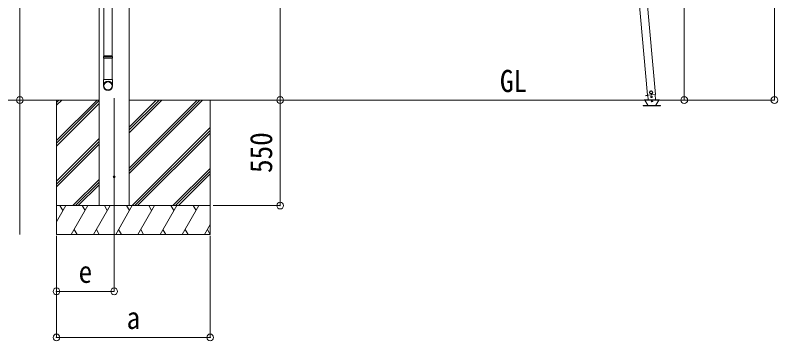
# Model space of a CAD drawing. Units: millimetres at full size, sheet at 1:35; details may follow other scales. Extents: x -9783 to 9892, y -6828 to 6752.
# Drawn here: x -7745 to -3778, y -2251 to -555 of the extents above; entities that cross this region are included whole.
import ezdxf
from ezdxf.enums import TextEntityAlignment as Align

# ---------------------------------------------------------------- set-up
doc = ezdxf.new("R2010")
doc.units = ezdxf.units.MM
doc.header["$LTSCALE"] = 35
doc.header["$PDMODE"] = 32
doc.header["$PDSIZE"] = 35
for name, color, linetype, lineweight in [('0-0_0', 7, 'Continuous', 9), ('0-1_本体', 4, 'Continuous', 9), ('0-2_部品', 7, 'Continuous', 9), ('0-8_PARTS2', 2, 'Continuous', 9), ('0-A_寸法', 6, 'Continuous', 9), ('1-2_GLASS_SEAL', 7, 'Continuous', 9), ('1-A', 6, 'Continuous', 9)]:
    doc.layers.add(name, color=color, linetype=linetype, lineweight=lineweight)
doc.styles.add('ＭＳ ゴシック', font='')
doc.styles.get('ＭＳ ゴシック').set_extended_font_data('MS Gothic')

msp = doc.modelspace()

# ---------------------------------------------------------------- linework, layer by layer
at = {"layer": '0-0_0'}
for p, q in [((-7904.95, -996.92), (-7308.62, -996.92)), ((-7530.87, -996.92), (-7530.87, -1696.92)), ((-7530.87, -1208.15), (-7319.64, -996.92)), ((-7530.87, -1024.3), (-7503.49, -996.92)), ((-7530.87, -1010.16), (-7517.63, -996.92)), ((-7530.87, -1222.29), (-7308.62, -1000.04)), ((-7530.87, -1236.43), (-7308.62, -1014.19)), ((-7153.12, -1379.18), (-6770.85, -996.92)), ((-7153.12, -1350.9), (-6799.14, -996.92)), ((-7153.12, -1365.04), (-6784.99, -996.92)), ((-7153.12, -1167.05), (-6982.99, -996.92)), ((-7153.12, -1152.91), (-6997.13, -996.92)), ((-7153.12, -1138.77), (-7011.27, -996.92)), ((-7153.12, -996.92), (-4477.36, -996.92)), ((-6730.87, -996.92), (-6730.87, -1696.92)), ((-7137.01, -1546.92), (-6730.87, -1140.78)), ((-7122.87, -1546.92), (-6730.87, -1154.93)), ((-7108.72, -1546.92), (-6730.87, -1169.07)), ((-7530.87, -1420.28), (-7308.62, -1198.03)), ((-7530.87, -1434.42), (-7308.62, -1212.17)), ((-7530.87, -1448.57), (-7308.62, -1226.32)), ((-6924.88, -1546.92), (-6730.87, -1352.91)), ((-6910.73, -1546.92), (-6730.87, -1367.06)), ((-6896.59, -1546.92), (-6730.87, -1381.2)), ((-7445.38, -1546.92), (-7308.62, -1410.16)), ((-7431.23, -1546.92), (-7308.62, -1424.31)), ((-7417.09, -1546.92), (-7308.62, -1438.45)), ((-6730.87, -1546.92), (-7530.87, -1546.92)), ((-7530.87, -1630.75), (-7482.47, -1546.92)), ((-7497.47, -1572.9), (-7512.47, -1546.92)), ((-7453.6, -1696.92), (-7367, -1546.92)), ((-7382, -1572.9), (-7397, -1546.92)), ((-7338.13, -1696.92), (-7251.53, -1546.92)), ((-7266.53, -1572.9), (-7281.53, -1546.92)), ((-7222.66, -1696.92), (-7136.06, -1546.92)), ((-7151.06, -1572.9), (-7166.06, -1546.92)), ((-7107.19, -1696.92), (-7020.59, -1546.92)), ((-7035.59, -1572.9), (-7050.59, -1546.92)), ((-6991.72, -1696.92), (-6905.12, -1546.92)), ((-6935.12, -1546.92), (-6920.12, -1572.9)), ((-6876.25, -1696.92), (-6789.65, -1546.92)), ((-6804.65, -1572.9), (-6819.65, -1546.92)), ((-6760.78, -1696.92), (-6730.87, -1645.11)), ((-7530.87, -1696.92), (-6730.87, -1696.92)), ((-7438.6, -1670.94), (-7423.6, -1696.92)), ((-7323.13, -1670.94), (-7308.13, -1696.92)), ((-7207.66, -1670.94), (-7192.66, -1696.92)), ((-7092.19, -1670.94), (-7077.19, -1696.92)), ((-6976.72, -1670.94), (-6961.72, -1696.92)), ((-6861.25, -1670.94), (-6846.25, -1696.92)), ((-6745.78, -1670.94), (-6730.78, -1696.92))]:
    msp.add_line(p, q, dxfattribs=at)
at = {"layer": '0-1_本体'}
for p, q in [((-7152.87, 1633.08), (-7152.87, -1546.92)), ((-7308.37, 1593.37), (-7308.37, -1546.92))]:
    msp.add_line(p, q, dxfattribs=at)
at = {"layer": '0-1_本体', "color": 6}
msp.add_line((-6366.85, -996.92), (-6366.85, -1546.92), dxfattribs=at)
at = {"layer": '0-2_部品'}
for p, q in [((-7283.62, 210.83), (-7283.62, -767.35)), ((-7241.62, 210.83), (-7241.62, -767.35)), ((-7285.62, -769.35), (-7284.62, -767.35)), ((-7239.62, -769.35), (-7285.62, -769.35)), ((-7239.62, -777.35), (-7285.62, -777.35)), ((-7240.62, -767.35), (-7284.62, -767.35)), ((-7240.62, -779.35), (-7284.62, -779.35)), ((-7283.62, -779.35), (-7283.62, -889.35)), ((-7241.62, -779.35), (-7241.62, -889.35)), ((-7239.62, -769.35), (-7240.62, -767.35)), ((-7239.62, -777.35), (-7240.62, -779.35)), ((-7239.62, -769.35), (-7239.62, -777.35)), ((-7285.62, -923.5), (-7285.62, -889.35)), ((-7239.62, -889.35), (-7285.62, -889.35)), ((-7239.62, -923.5), (-7239.62, -889.35))]:
    msp.add_line(p, q, dxfattribs=at)
msp.add_lwpolyline([(-7285.62, -769.35), (-7285.62, -777.35), (-7284.62, -779.35)], dxfattribs=at)
at = {"layer": '0-2_部品', "color": 4}
msp.add_circle((-7230.62, -1396.92), 4.5, dxfattribs=at)
at = {"layer": '0-2_部品'}
for centre, major_axis, ratio, start_param, end_param in [((-7262.62, -921.75), (-23, 0), 0.996195, 3.1415927, 6.2831853), ((-7262.62, -923.5), (-23, 0), 0.996195, 3.1415927, 6.2831853), ((-7262.62, -923.5), (0, -23.43), 0.981806, 4.712389, 7.8539816)]:
    msp.add_ellipse(centre, major_axis=major_axis, ratio=ratio, start_param=start_param, end_param=end_param, dxfattribs=at)
msp.add_ellipse((-7262.62, -923.5), major_axis=(21, 0), ratio=0.996195, dxfattribs=at)
at = {"layer": '0-8_PARTS2'}
msp.add_line((-7230.62, -987.71), (-7230.62, -1746.92), dxfattribs=at)
at = {"layer": '0-A_寸法'}
for p, q in [((-3795.27, -996.92), (-3795.27, 2116.08)), ((-4264.29, 1915.68), (-4264.29, -996.92)), ((-8269.19, -996.92), (-7541.08, -996.92)), ((-4264.29, -996.92), (-4593.11, -996.92)), ((-3795.27, -996.92), (-4264.29, -996.92)), ((-7530.87, -2233.29), (-7530.87, -1704.34)), ((-7530.87, -1993.31), (-7530.87, -1704.34)), ((-7230.62, -1993.31), (-7230.62, -1704.34)), ((-6730.87, -2233.29), (-6730.87, -1704.34)), ((-7230.62, -1993.31), (-7530.87, -1993.31)), ((-7530.87, -2233.29), (-6730.87, -2233.29))]:
    msp.add_line(p, q, dxfattribs=at)
for p in [(-7721.22, -996.92), (-4264.29, -996.92), (-3795.27, -996.92), (-7530.87, -1993.31), (-7230.62, -1993.31), (-7530.87, -2233.29), (-6730.87, -2233.29)]:
    msp.add_point(p, dxfattribs=at)
at = {"layer": '1-2_GLASS_SEAL', "color": 4}
for p, q in [((-4455.43, -971.5), (-4566.33, 293.28)), ((-4414.58, -967.92), (-4525.49, 296.87)), ((-4454.44, -971.7), (-4464.3, -972.57)), ((-4464.3, -972.57), (-4454.43, -971.71)), ((-4464.3, -972.57), (-4464.12, -974.56)), ((-4454.26, -973.7), (-4464.12, -974.56)), ((-4455.43, -971.49), (-4414.59, -967.92)), ((-4454.46, -971.41), (-4452.35, -995.58)), ((-4413.94, -996.25), (-4416.41, -968.08)), ((-4472.62, -995.92), (-4392.62, -995.92)), ((-4472.62, -996.92), (-4472.62, -995.92)), ((-4472.62, -996.92), (-4392.62, -996.92)), ((-4453.92, -1022.92), (-4468.64, -997.42)), ((-4396.58, -997.42), (-4411.3, -1022.92)), ((-4392.62, -995.92), (-4392.62, -996.92))]:
    msp.add_line(p, q, dxfattribs=at)
at = {"layer": '1-2_GLASS_SEAL', "color": 6}
msp.add_line((-7721.22, -996.92), (-7721.22, -1696.92), dxfattribs=at)
at = {"layer": '1-2_GLASS_SEAL', "color": 4}
for points in [[(-4437.2, -949.64), (-4443.35, -953.95), (-4442.7, -961.43), (-4435.9, -964.6), (-4429.75, -960.29), (-4430.4, -952.82)], [(-4387.86, -1027.92), (-4387.86, -1025.92), (-4477.86, -1025.92), (-4477.86, -1027.92)]]:
    msp.add_lwpolyline(points, close=True, dxfattribs=at)
msp.add_lwpolyline([(-4464.3, -972.57), (-4464.12, -974.56), (-4454.26, -973.7)], dxfattribs=at)
for centre, radius in [((-4436.55, -957.12), 8.5), ((-4436.55, -957.12), 7.7), ((-4436.55, -957.12), 6.5), ((-4434.91, -980.34), 4)]:
    msp.add_circle(centre, radius, dxfattribs=at)
for centre, radius, start, end in [((-4469.51, -997.92), 1, 30, 90), ((-4448.73, -1019.92), 6, 210, 270), ((-4432.61, -1001.92), 4.25, 183.37229, 176.62771), ((-4416.5, -1019.92), 6, 270, 330), ((-4395.72, -997.92), 1, 90, 150)]:
    msp.add_arc(centre, radius, start, end, dxfattribs=at)
at = {"layer": '1-A'}
for p, q in [((-6366.85, -996.92), (-6366.85, 1503.08)), ((-7721.22, -996.92), (-7721.22, -516.03)), ((-6366.85, -996.92), (-6716.21, -996.92)), ((-6366.85, -1546.92), (-6716.21, -1546.92))]:
    msp.add_line(p, q, dxfattribs=at)
for p in [(-7721.22, -996.92), (-6366.85, -996.92), (-6366.85, -1546.92)]:
    msp.add_point(p, dxfattribs=at)

# ---------------------------------------------------------------- texts
at = {"layer": '0-0_0', "style": 'ＭＳ ゴシック', "width": 0.9}
msp.add_text('GL', height=115.5, dxfattribs=at).set_placement((-5223.42, -989.86), align=Align.BOTTOM_LEFT)
at = {"layer": '0-A_寸法', "color": 7, "style": 'ＭＳ ゴシック', "width": 0.9}
for s, p in [('e', (-7415.87, -1983.81)), ('a', (-7165.87, -2223.79))]:
    msp.add_text(s, height=115.5, dxfattribs=at).set_placement(p, align=Align.BOTTOM_LEFT)
at = {"layer": '1-A', "color": 7, "style": 'ＭＳ ゴシック', "width": 0.9}
msp.add_text('550', height=115.5, rotation=90, dxfattribs=at).set_placement((-6373.85, -1376.92), align=Align.BOTTOM_LEFT)

doc.saveas('drawing.dxf')
